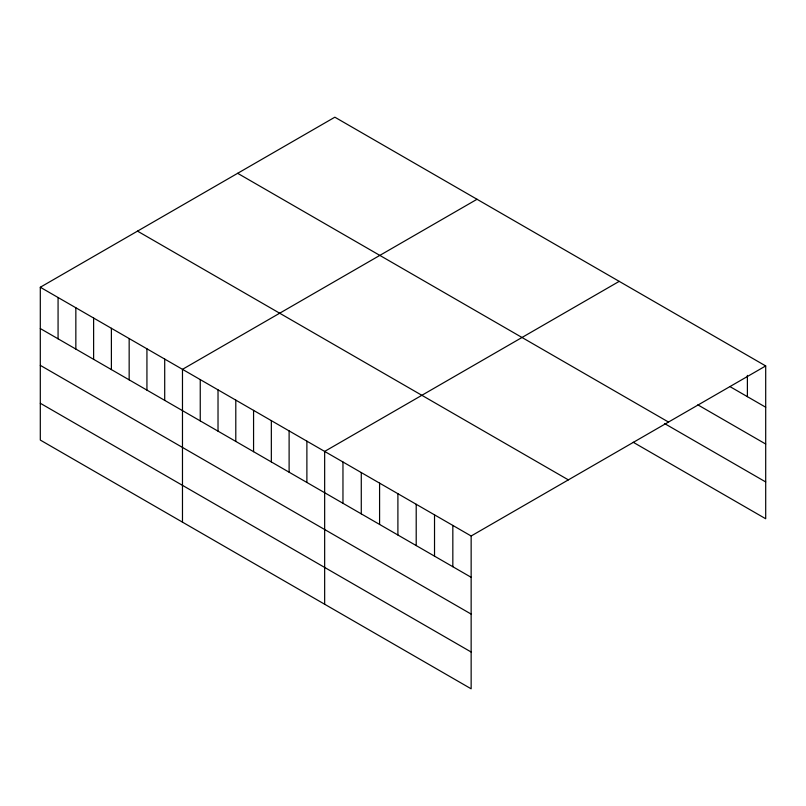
<?xml version="1.0" encoding="UTF-8"?>
<svg xmlns="http://www.w3.org/2000/svg" width="806" height="806" viewBox="0 0 806 806"><rect width="100%" height="100%" fill="white"/><g stroke="black" fill="none" stroke-linecap="round" stroke-linejoin="round"><path stroke-width="1.21" d="M40.3 287.248L471.147 536L471.147 688.808L40.3 440.066L40.3 287.248L334.853 117.192L765.7 365.934L765.7 518.752L633.214 442.262M477.031 199.273L182.478 369.339L182.478 522.147M619.21 281.365L324.657 451.42L324.657 604.238M471.147 536L765.7 365.934M730.155 386.709L765.7 407.232M697.845 404.854L765.7 444.035M237.649 173.31L668.496 422.052M664.456 423.493L765.7 481.948M137.504 231.131L568.351 479.872M40.3 328.546L471.147 577.298M40.3 365.35L471.147 614.091M40.3 403.262L471.147 652.014M747.394 375.384L747.394 396.663M452.831 525.421L452.831 566.719M434.525 514.853L434.525 556.15M416.208 504.284L416.208 545.581M397.902 493.705L397.902 535.013M379.586 483.137L379.586 524.434M361.279 472.568L361.279 513.865M342.963 461.999L342.963 503.297M306.885 441.164L306.885 482.462M289.112 430.898L289.112 472.195M271.34 420.641L271.34 461.939M253.568 410.385L253.568 451.682M235.795 400.119L235.795 441.416M218.023 389.862L218.023 431.16M200.251 379.596L200.251 420.893M164.706 359.073L164.706 400.37M146.934 348.817L146.934 390.114M129.161 338.56L129.161 379.858M111.389 328.294L111.389 369.591M93.617 318.038L93.617 359.335M75.845 307.771L75.845 349.069M58.072 297.515L58.072 338.812"/></g></svg>
